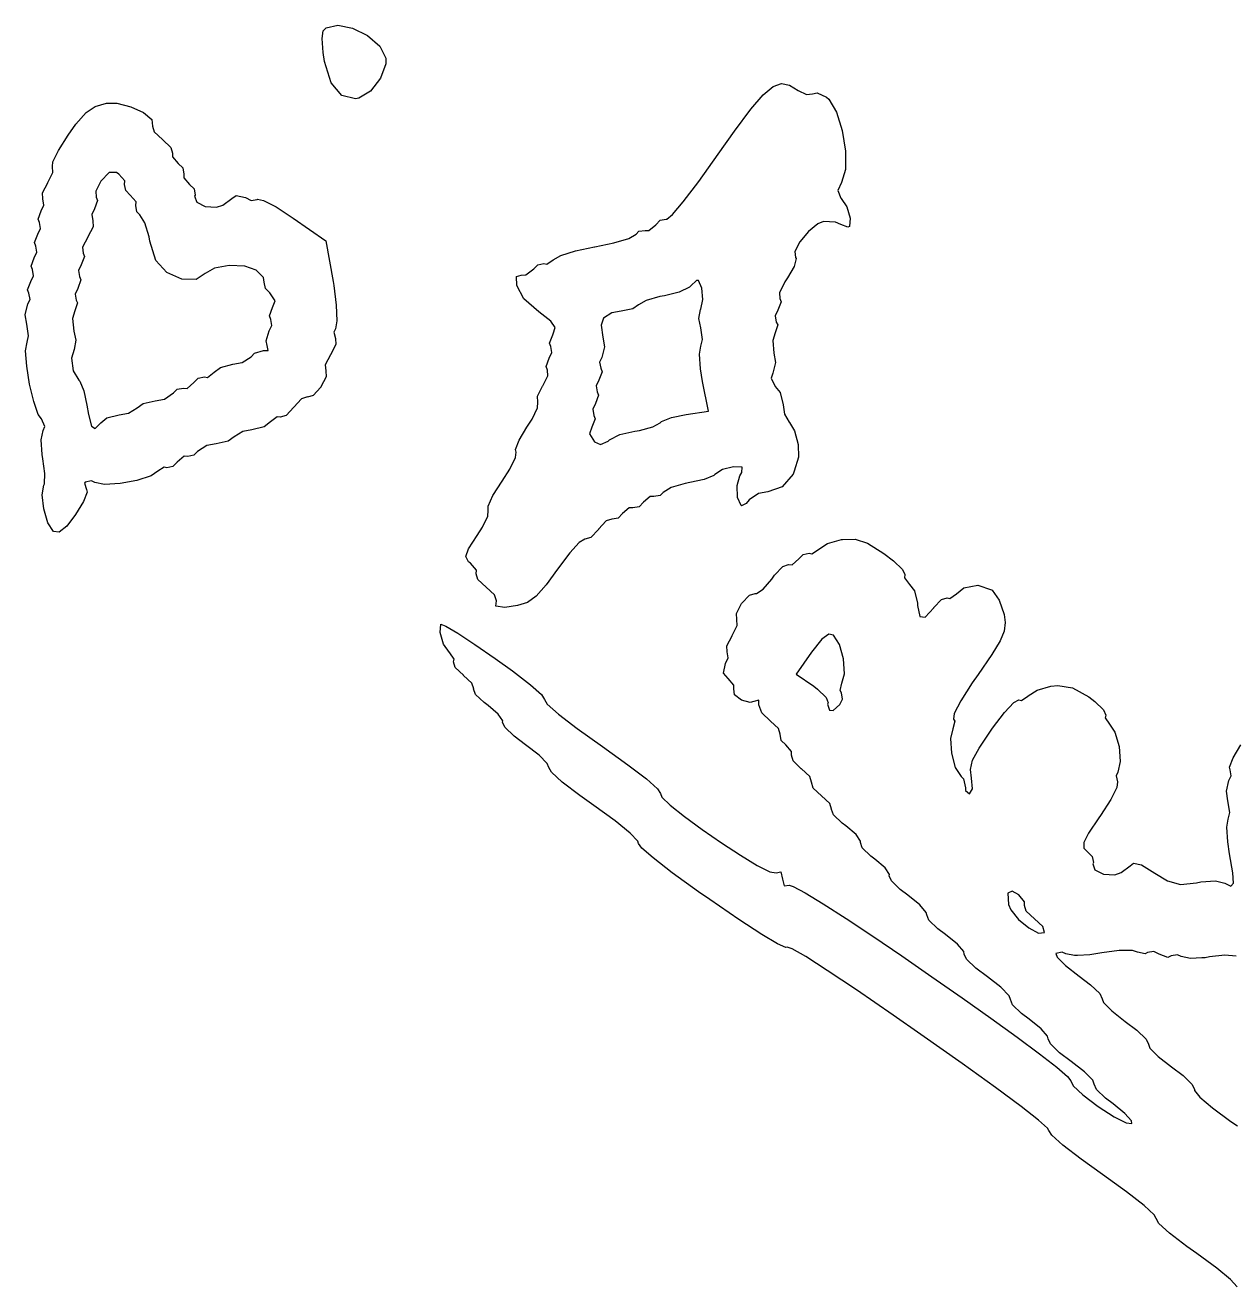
# Model space of a CAD drawing. Header units: millimetres. Extents: x 50.8 to 70.2, y -80.5 to -30.
# Drawn here: x 60.085 to 62.241, y -76.057 to -73.807 of the extents above; entities that cross this region are included whole.
import ezdxf

# ---------------------------------------------------------------- set-up
doc = ezdxf.new("R2010")
doc.units = ezdxf.units.MM
doc.layers.add('B.Mask', color=4, linetype='CONTINUOUS', true_color=0x02ffee)

msp = doc.modelspace()

# ---------------------------------------------------------------- linework, layer by layer
at = {"layer": 'B.Mask', "linetype": 'CONTINUOUS'}
for p, q in [((60.614182, -73.830783), (60.616163, -73.817068)), ((60.616163, -73.817068), (60.621457, -73.811895)), ((60.621457, -73.811895), (60.64204, -73.807063)), ((60.64204, -73.807063), (60.668407, -73.812419)), ((60.668407, -73.812419), (60.69511, -73.825587)), ((60.69511, -73.825587), (60.716703, -73.844184)), ((60.615912, -73.855983), (60.614182, -73.830783)), ((60.716703, -73.844184), (60.727743, -73.86583)), ((60.61823, -73.871505), (60.615912, -73.855983)), ((60.630182, -73.909496), (60.61823, -73.871505)), ((60.727743, -73.86583), (60.727734, -73.876034)), ((60.727734, -73.876034), (60.718313, -73.901407)), ((60.649185, -73.932316), (60.630182, -73.909496)), ((60.718313, -73.901407), (60.700486, -73.924565)), ((61.400156, -73.930916), (61.417682, -73.916136)), ((61.417682, -73.916136), (61.432548, -73.911027)), ((61.432548, -73.911027), (61.446806, -73.913952)), ((61.446806, -73.913952), (61.462505, -73.923275)), ((60.673796, -73.93842), (60.649185, -73.932316)), ((60.679704, -73.937396), (60.673796, -73.93842)), ((60.700486, -73.924565), (60.679704, -73.937396)), ((61.37792, -73.957003), (61.400156, -73.930916)), ((61.462505, -73.923275), (61.477227, -73.930617)), ((61.477227, -73.930617), (61.487952, -73.929501)), ((61.487952, -73.929501), (61.496487, -73.927817)), ((61.496487, -73.927817), (61.513046, -73.935483)), ((61.513046, -73.935483), (61.517049, -73.938979)), ((61.517049, -73.938979), (61.530569, -73.961862)), ((60.193444, -73.962771), (60.209836, -73.951714)), ((60.209836, -73.951714), (60.229611, -73.946227)), ((60.229611, -73.946227), (60.248326, -73.946121)), ((60.248326, -73.946121), (60.273433, -73.952298)), ((60.273433, -73.952298), (60.295947, -73.962922)), ((61.348922, -73.99603), (61.37792, -73.957003)), ((61.530569, -73.961862), (61.540813, -73.994979)), ((60.161502, -74.002863), (60.175463, -73.983537)), ((60.175463, -73.983537), (60.193444, -73.962771)), ((60.295947, -73.962922), (60.310516, -73.975339)), ((60.310516, -73.975339), (60.311779, -73.986901)), ((60.143998, -74.030186), (60.161502, -74.002863)), ((60.311779, -73.986901), (60.311712, -73.987)), ((60.311712, -73.987), (60.31486, -73.997294)), ((60.31486, -73.997294), (60.329666, -74.011019)), ((61.319913, -74.037048), (61.348922, -73.99603)), ((61.540813, -73.994979), (61.546572, -74.03148)), ((60.329666, -74.011019), (60.329955, -74.011222)), ((60.329955, -74.011222), (60.344619, -74.024942)), ((60.344619, -74.024942), (60.347554, -74.035135)), ((60.133632, -74.05922), (60.13415, -74.050414)), ((60.13415, -74.050414), (60.143998, -74.030186)), ((60.347554, -74.035135), (60.347306, -74.041698)), ((60.347306, -74.041698), (60.357663, -74.053806)), ((61.285312, -74.085431), (61.319913, -74.037048)), ((61.546572, -74.03148), (61.546637, -74.064507)), ((60.125274, -74.08771), (60.13436, -74.069803)), ((60.13436, -74.069803), (60.133632, -74.05922)), ((60.234378, -74.069534), (60.219974, -74.084902)), ((60.247685, -74.06989), (60.234378, -74.069534)), ((60.251869, -74.072461), (60.247685, -74.06989)), ((60.262228, -74.084569), (60.251869, -74.072461)), ((60.357663, -74.053806), (60.365684, -74.061595)), ((60.365684, -74.061595), (60.367773, -74.072476)), ((60.367773, -74.072476), (60.367525, -74.07904)), ((61.546637, -74.064507), (61.539803, -74.087216)), ((60.115852, -74.105963), (60.125072, -74.088001)), ((60.125072, -74.088001), (60.125274, -74.08771)), ((60.219771, -74.085194), (60.210685, -74.103101)), ((60.219974, -74.084902), (60.219771, -74.085194)), ((60.261979, -74.091132), (60.262228, -74.084569)), ((60.26407, -74.102012), (60.261979, -74.091132)), ((60.367525, -74.07904), (60.377885, -74.091148)), ((60.377885, -74.091148), (60.385904, -74.098937)), ((61.257846, -74.121675), (61.285312, -74.085431)), ((61.539803, -74.087216), (61.533011, -74.101773)), ((60.116415, -74.116712), (60.115852, -74.105963)), ((60.11651, -74.116781), (60.116415, -74.116712)), ((60.118268, -74.127721), (60.11651, -74.116781)), ((60.210685, -74.103101), (60.211413, -74.113684)), ((60.211413, -74.113684), (60.21389, -74.119766)), ((60.272088, -74.109802), (60.26407, -74.102012)), ((60.282447, -74.121909), (60.272088, -74.109802)), ((60.385904, -74.098937), (60.387994, -74.109819)), ((60.387994, -74.109819), (60.386838, -74.112039)), ((60.386838, -74.112039), (60.390736, -74.122747)), ((60.43732, -74.127695), (60.453336, -74.115828)), ((60.453336, -74.115828), (60.461009, -74.1106)), ((60.461009, -74.1106), (60.47745, -74.114498)), ((60.47745, -74.114498), (60.487513, -74.119371)), ((60.487513, -74.119371), (60.498453, -74.117613)), ((60.498453, -74.117613), (60.498778, -74.117274)), ((60.498778, -74.117274), (60.509909, -74.119363)), ((60.509909, -74.119363), (60.532274, -74.131137)), ((61.533011, -74.101773), (61.538266, -74.115425)), ((61.538266, -74.115425), (61.538882, -74.115878)), ((61.538882, -74.115878), (61.549331, -74.130916)), ((60.107804, -74.152704), (60.113395, -74.137784)), ((60.113395, -74.137784), (60.118268, -74.127721)), ((60.208299, -74.134686), (60.203425, -74.144749)), ((60.21389, -74.119766), (60.208299, -74.134686)), ((60.282197, -74.128473), (60.282447, -74.121909)), ((60.283804, -74.139697), (60.282197, -74.128473)), ((60.289188, -74.144959), (60.283804, -74.139697)), ((60.390736, -74.122747), (60.405883, -74.130406)), ((60.405883, -74.130406), (60.425886, -74.131382)), ((60.425886, -74.131382), (60.43732, -74.127695)), ((60.532274, -74.131137), (60.562404, -74.1508)), ((61.238484, -74.144562), (61.257846, -74.121675)), ((61.549331, -74.130916), (61.555463, -74.151167)), ((60.110281, -74.158787), (60.107804, -74.152704)), ((60.112039, -74.169726), (60.110281, -74.158787)), ((60.203425, -74.144749), (60.205183, -74.155688)), ((60.205183, -74.155688), (60.205279, -74.155758)), ((60.205279, -74.155758), (60.205842, -74.166508)), ((60.298335, -74.159327), (60.289188, -74.144959)), ((60.305729, -74.184323), (60.298335, -74.159327)), ((60.562404, -74.1508), (60.62091, -74.191766)), ((61.196551, -74.173187), (61.208658, -74.162829)), ((61.208658, -74.162829), (61.216447, -74.154809)), ((61.216447, -74.154809), (61.227329, -74.152719)), ((61.227329, -74.152719), (61.228192, -74.152891)), ((61.228192, -74.152891), (61.238484, -74.144562)), ((61.497707, -74.161034), (61.480797, -74.175051)), ((61.507589, -74.156869), (61.497707, -74.161034)), ((61.529223, -74.158041), (61.507589, -74.156869)), ((61.538704, -74.162097), (61.529223, -74.158041)), ((61.551051, -74.167287), (61.538704, -74.162097)), ((61.555463, -74.151167), (61.55404, -74.166212)), ((60.101574, -74.194709), (60.107167, -74.179789)), ((60.107167, -74.179789), (60.112039, -74.169726)), ((60.19642, -74.184759), (60.187334, -74.202667)), ((60.196623, -74.18447), (60.19642, -74.184759)), ((60.205842, -74.166508), (60.196623, -74.18447)), ((60.307082, -74.192264), (60.305729, -74.184323)), ((61.160545, -74.18721), (61.173687, -74.179664)), ((61.173687, -74.179664), (61.178733, -74.174499)), ((61.178733, -74.174499), (61.189986, -74.172938)), ((61.189986, -74.172938), (61.196551, -74.173187)), ((61.480797, -74.175051), (61.465617, -74.193425)), ((61.55404, -74.166212), (61.551051, -74.167287)), ((60.104051, -74.200792), (60.101574, -74.194709)), ((60.10581, -74.211731), (60.104051, -74.200792)), ((60.187334, -74.202667), (60.188062, -74.21325)), ((60.317593, -74.226782), (60.307082, -74.192264)), ((60.62091, -74.191766), (60.633683, -74.264212)), ((61.065805, -74.209474), (61.099748, -74.202486)), ((61.099748, -74.202486), (61.100351, -74.202388)), ((61.100351, -74.202388), (61.134215, -74.195366)), ((61.134215, -74.195366), (61.160545, -74.18721)), ((61.465617, -74.193425), (61.456448, -74.210646)), ((60.095346, -74.236714), (60.100938, -74.221794)), ((60.100938, -74.221794), (60.10581, -74.211731)), ((60.190541, -74.219332), (60.184948, -74.234252)), ((60.188062, -74.21325), (60.190541, -74.219332)), ((60.337199, -74.248127), (60.317593, -74.226782)), ((61.014291, -74.233145), (61.02581, -74.225307)), ((61.02581, -74.225307), (61.025891, -74.225195)), ((61.025891, -74.225195), (61.039301, -74.217625)), ((61.039301, -74.217625), (61.065805, -74.209474)), ((61.458762, -74.223219), (61.455483, -74.237073)), ((61.456448, -74.210646), (61.457574, -74.221206)), ((61.457574, -74.221206), (61.458762, -74.223219)), ((60.094708, -74.263799), (60.099582, -74.253737)), ((60.097824, -74.242797), (60.095346, -74.236714)), ((60.099582, -74.253737), (60.097824, -74.242797)), ((60.184948, -74.234252), (60.180075, -74.244315)), ((60.180075, -74.244315), (60.181834, -74.255255)), ((60.364059, -74.260081), (60.337199, -74.248127)), ((60.405725, -74.250043), (60.389452, -74.260377)), ((60.422072, -74.240231), (60.405725, -74.250043)), ((60.448385, -74.235589), (60.422072, -74.240231)), ((60.4762, -74.2367), (60.448385, -74.235589)), ((60.496526, -74.243771), (60.4762, -74.2367)), ((60.509478, -74.256745), (60.496526, -74.243771)), ((60.960545, -74.255353), (60.968947, -74.252862)), ((60.968947, -74.252862), (60.977174, -74.252354)), ((60.977174, -74.252354), (60.991292, -74.241495)), ((60.991292, -74.241495), (60.998559, -74.234031)), ((60.998559, -74.234031), (61.009508, -74.232033)), ((61.009508, -74.232033), (61.014291, -74.233145)), ((61.455483, -74.237073), (61.443566, -74.257764)), ((60.089117, -74.278719), (60.094708, -74.263799)), ((60.178718, -74.276258), (60.173845, -74.286319)), ((60.184312, -74.261338), (60.178718, -74.276258)), ((60.181834, -74.255255), (60.184312, -74.261338)), ((60.389452, -74.260377), (60.364059, -74.260081)), ((60.510878, -74.265413), (60.509478, -74.256745)), ((60.512968, -74.276294), (60.510878, -74.265413)), ((60.520989, -74.284084), (60.512968, -74.276294)), ((60.633683, -74.264212), (60.634853, -74.271116)), ((60.634853, -74.271116), (60.639364, -74.306362)), ((60.960935, -74.271401), (60.960545, -74.255353)), ((60.973673, -74.294965), (60.960935, -74.271401)), ((61.268962, -74.274345), (61.250704, -74.283312)), ((61.271503, -74.271733), (61.268962, -74.274345)), ((61.281387, -74.262476), (61.271503, -74.271733)), ((61.284656, -74.26241), (61.281387, -74.262476)), ((61.290948, -74.275678), (61.284656, -74.26241)), ((61.292613, -74.296332), (61.290948, -74.275678)), ((61.438882, -74.264878), (61.429521, -74.284013)), ((61.443566, -74.257764), (61.438882, -74.264878)), ((60.091595, -74.284802), (60.089117, -74.278719)), ((60.089682, -74.304088), (60.093652, -74.295829)), ((60.093652, -74.295829), (60.091595, -74.284802)), ((60.173845, -74.286319), (60.175604, -74.297259)), ((60.175604, -74.297259), (60.178252, -74.302339)), ((60.530137, -74.298686), (60.520989, -74.284084)), ((60.525651, -74.310532), (60.530137, -74.298686)), ((61.000385, -74.318377), (60.973673, -74.294965)), ((61.191618, -74.297779), (61.178096, -74.305806)), ((61.216062, -74.290986), (61.191618, -74.297779)), ((61.224198, -74.289627), (61.216062, -74.290986)), ((61.250704, -74.283312), (61.224198, -74.289627)), ((61.288833, -74.313159), (61.292613, -74.296332)), ((61.429521, -74.284013), (61.42956, -74.294321)), ((61.42956, -74.294321), (61.432038, -74.300405)), ((60.08502, -74.323234), (60.089682, -74.304088)), ((60.173693, -74.316546), (60.169345, -74.330005)), ((60.178252, -74.302339), (60.173693, -74.316546)), ((60.52006, -74.325453), (60.525651, -74.310532)), ((60.639364, -74.306362), (60.640568, -74.333982)), ((61.02178, -74.334826), (61.000385, -74.318377)), ((61.130642, -74.319732), (61.115288, -74.329283)), ((61.147183, -74.316843), (61.130642, -74.319732)), ((61.168126, -74.312621), (61.147183, -74.316843)), ((61.178096, -74.305806), (61.168126, -74.312621)), ((61.285555, -74.330145), (61.288405, -74.313811)), ((61.288405, -74.313811), (61.288833, -74.313159)), ((61.426445, -74.315326), (61.421572, -74.325388)), ((61.432038, -74.300405), (61.426445, -74.315326)), ((60.087698, -74.340031), (60.08502, -74.323234)), ((60.091039, -74.360915), (60.087698, -74.340031)), ((60.169345, -74.330005), (60.171707, -74.35249)), ((60.519877, -74.351889), (60.524405, -74.342507)), ((60.522538, -74.331535), (60.52006, -74.325453)), ((60.524405, -74.342507), (60.522538, -74.331535)), ((60.640568, -74.333982), (60.63817, -74.348495)), ((61.029437, -74.346305), (61.02178, -74.334826)), ((61.115288, -74.329283), (61.111682, -74.341779)), ((61.111682, -74.341779), (61.114506, -74.363512)), ((61.288756, -74.346423), (61.285555, -74.330145)), ((61.425978, -74.341406), (61.421419, -74.355613)), ((61.421572, -74.325388), (61.42333, -74.336328)), ((61.42333, -74.336328), (61.425978, -74.341406)), ((60.088292, -74.37229), (60.091039, -74.360915)), ((60.171707, -74.35249), (60.174907, -74.368766)), ((60.514114, -74.369664), (60.519877, -74.351889)), ((60.63817, -74.348495), (60.635207, -74.354655)), ((60.635207, -74.354655), (60.63766, -74.365779)), ((60.63766, -74.365779), (60.637757, -74.365847)), ((60.637757, -74.365847), (60.638319, -74.376597)), ((61.019456, -74.373752), (61.025049, -74.35883)), ((61.025049, -74.35883), (61.026089, -74.357292)), ((61.026089, -74.357292), (61.029437, -74.346305)), ((61.114506, -74.363512), (61.117182, -74.380308)), ((61.29199, -74.367478), (61.288756, -74.346423)), ((61.421419, -74.355613), (61.417071, -74.369073)), ((60.08573, -74.387713), (60.088292, -74.37229)), ((60.087665, -74.414771), (60.08573, -74.387713)), ((60.172057, -74.385099), (60.167566, -74.400677)), ((60.174907, -74.368766), (60.172057, -74.385099)), ((60.493564, -74.392056), (60.50963, -74.387217)), ((60.50963, -74.387217), (60.518127, -74.387256)), ((60.515985, -74.378143), (60.514114, -74.369664)), ((60.518127, -74.387256), (60.515985, -74.378143)), ((60.638319, -74.376597), (60.629099, -74.394559)), ((61.021935, -74.379834), (61.019456, -74.373752)), ((61.023693, -74.390774), (61.021935, -74.379834)), ((61.117182, -74.380308), (61.11252, -74.399456)), ((61.286729, -74.393627), (61.289065, -74.379086)), ((61.289065, -74.379086), (61.29199, -74.367478)), ((61.417071, -74.369073), (61.419433, -74.391557)), ((60.167566, -74.400677), (60.170409, -74.423467)), ((60.432914, -74.417118), (60.45485, -74.411648)), ((60.45485, -74.411648), (60.471491, -74.408546)), ((60.471491, -74.408546), (60.487494, -74.398137)), ((60.487494, -74.398137), (60.493564, -74.392056)), ((60.628897, -74.39485), (60.619809, -74.412757)), ((60.629099, -74.394559), (60.628897, -74.39485)), ((61.013227, -74.415756), (61.01882, -74.400835)), ((61.01882, -74.400835), (61.023693, -74.390774)), ((61.11252, -74.399456), (61.10855, -74.407713)), ((61.10855, -74.407713), (61.110608, -74.41874)), ((61.288484, -74.420004), (61.286729, -74.393627)), ((61.42211, -74.408354), (61.417449, -74.427501)), ((61.419433, -74.391557), (61.42211, -74.408354)), ((60.09288, -74.446986), (60.087665, -74.414771)), ((60.170409, -74.423467), (60.180465, -74.439763)), ((60.393405, -74.43629), (60.404284, -74.4342)), ((60.404284, -74.4342), (60.409963, -74.434951)), ((60.409963, -74.434951), (60.421753, -74.425807)), ((60.421753, -74.425807), (60.432914, -74.417118)), ((60.621197, -74.434159), (60.61198, -74.45212)), ((60.619809, -74.412757), (60.620539, -74.42334)), ((60.620539, -74.42334), (60.620634, -74.423409)), ((60.620634, -74.423409), (60.621197, -74.434159)), ((61.007347, -74.450329), (61.016434, -74.432422)), ((61.015705, -74.421838), (61.013227, -74.415756)), ((61.016434, -74.432422), (61.015705, -74.421838)), ((61.113087, -74.424823), (61.107493, -74.439743)), ((61.110608, -74.41874), (61.113087, -74.424823)), ((61.292091, -74.442532), (61.288484, -74.420004)), ((61.417449, -74.427501), (61.41417, -74.436462)), ((60.100166, -74.477883), (60.09288, -74.446986)), ((60.180465, -74.439763), (60.182517, -74.441988)), ((60.182517, -74.441988), (60.189528, -74.45894)), ((60.349475, -74.462813), (60.355877, -74.456257)), ((60.355877, -74.456257), (60.366943, -74.454419)), ((60.366943, -74.454419), (60.373506, -74.454668)), ((60.373506, -74.454668), (60.385614, -74.444309)), ((60.385614, -74.444309), (60.393405, -74.43629)), ((60.611538, -74.452663), (60.598054, -74.467073)), ((60.611775, -74.45241), (60.611538, -74.452663)), ((60.61198, -74.45212), (60.611775, -74.45241)), ((60.997926, -74.468581), (61.007145, -74.450619)), ((61.007145, -74.450619), (61.007347, -74.450329)), ((61.107493, -74.439743), (61.102621, -74.449807)), ((61.102621, -74.449807), (61.10438, -74.460745)), ((61.30251, -74.495419), (61.292091, -74.442532)), ((61.41417, -74.436462), (61.421597, -74.451031)), ((61.421597, -74.451031), (61.430286, -74.462191)), ((60.108305, -74.500982), (60.100166, -74.477883)), ((60.189528, -74.45894), (60.195026, -74.484734)), ((60.29499, -74.481751), (60.316378, -74.476971)), ((60.316378, -74.476971), (60.333076, -74.473741)), ((60.333076, -74.473741), (60.349475, -74.462813)), ((60.577469, -74.47309), (60.563744, -74.487896)), ((60.587763, -74.469942), (60.577469, -74.47309)), ((60.587861, -74.470008), (60.587763, -74.469942)), ((60.598054, -74.467073), (60.587861, -74.470008)), ((60.998489, -74.47933), (60.997926, -74.468581)), ((61.106858, -74.466828), (61.101265, -74.481748)), ((61.10438, -74.460745), (61.106858, -74.466828)), ((61.430286, -74.462191), (61.435756, -74.484129)), ((60.113916, -74.509081), (60.108305, -74.500982)), ((60.195026, -74.484734), (60.197615, -74.501264)), ((60.197615, -74.501264), (60.203024, -74.521736)), ((60.252586, -74.501854), (60.269128, -74.498966)), ((60.269128, -74.498966), (60.284482, -74.489413)), ((60.284482, -74.489413), (60.29499, -74.481751)), ((60.56354, -74.488186), (60.549821, -74.50285)), ((60.563744, -74.487896), (60.56354, -74.488186)), ((60.988414, -74.50936), (60.998123, -74.489503)), ((60.998123, -74.489503), (60.998584, -74.4794)), ((60.998584, -74.4794), (60.998489, -74.47933)), ((61.101265, -74.481748), (61.096393, -74.491811)), ((61.096393, -74.491811), (61.09815, -74.502751)), ((61.236485, -74.506597), (61.262711, -74.501047)), ((61.262711, -74.501047), (61.30251, -74.495419)), ((61.435756, -74.484129), (61.438276, -74.500498)), ((61.438276, -74.500498), (61.44638, -74.51475)), ((60.119825, -74.522579), (60.113916, -74.509081)), ((60.117082, -74.52983), (60.119825, -74.522579)), ((60.203024, -74.521736), (60.209828, -74.526026)), ((60.209828, -74.526026), (60.219489, -74.516014)), ((60.219489, -74.516014), (60.23065, -74.507325)), ((60.23065, -74.507325), (60.252586, -74.501854)), ((60.510997, -74.522865), (60.489061, -74.528337)), ((60.522158, -74.514177), (60.510997, -74.522865)), ((60.533948, -74.505033), (60.522158, -74.514177)), ((60.539627, -74.505785), (60.533948, -74.505033)), ((60.549821, -74.50285), (60.539627, -74.505785)), ((60.964996, -74.546901), (60.97913, -74.523737)), ((60.97913, -74.523737), (60.988414, -74.50936)), ((61.095037, -74.523753), (61.090551, -74.5356)), ((61.100628, -74.508833), (61.095037, -74.523753)), ((61.09815, -74.502751), (61.100628, -74.508833)), ((61.179561, -74.529403), (61.203551, -74.523104)), ((61.203551, -74.523104), (61.216388, -74.515992)), ((61.216388, -74.515992), (61.218996, -74.513671)), ((61.218996, -74.513671), (61.236485, -74.506597)), ((61.44638, -74.51475), (61.447207, -74.515417)), ((61.447207, -74.515417), (61.455753, -74.53043)), ((60.113401, -74.546461), (60.117082, -74.52983)), ((60.115001, -74.572476), (60.113401, -74.546461)), ((60.457166, -74.540778), (60.446658, -74.54844)), ((60.472519, -74.531225), (60.457166, -74.540778)), ((60.489061, -74.528337), (60.472519, -74.531225)), ((61.090551, -74.5356), (61.099699, -74.550202)), ((61.123963, -74.548659), (61.126504, -74.546045)), ((61.126504, -74.546045), (61.144763, -74.537079)), ((61.144763, -74.537079), (61.171269, -74.530765)), ((61.171269, -74.530765), (61.179561, -74.529403)), ((61.455753, -74.53043), (61.462407, -74.554425)), ((60.392174, -74.567379), (60.385771, -74.573934)), ((60.408571, -74.55645), (60.392174, -74.567379)), ((60.425271, -74.553219), (60.408571, -74.55645)), ((60.446658, -74.54844), (60.425271, -74.553219)), ((60.958713, -74.563487), (60.964996, -74.546901)), ((60.959678, -74.568073), (60.958713, -74.563487)), ((60.958859, -74.578059), (60.959678, -74.568073)), ((61.099699, -74.550202), (61.110236, -74.554442)), ((61.110236, -74.554442), (61.123963, -74.548659)), ((61.462407, -74.554425), (61.46305, -74.577201)), ((60.116445, -74.580403), (60.115001, -74.572476)), ((60.120132, -74.606465), (60.116445, -74.580403)), ((60.356034, -74.585881), (60.348244, -74.593902)), ((60.368141, -74.575523), (60.356034, -74.585881)), ((60.374705, -74.575771), (60.368141, -74.575523)), ((60.385771, -74.573934), (60.374705, -74.575771)), ((60.948709, -74.598534), (60.958859, -74.578059)), ((61.46305, -74.577201), (61.455087, -74.602254)), ((60.119424, -74.624678), (60.120132, -74.606465)), ((60.309231, -74.610524), (60.284017, -74.618653)), ((60.321234, -74.602471), (60.309231, -74.610524)), ((60.332718, -74.59484), (60.321234, -74.602471)), ((60.337364, -74.595991), (60.332718, -74.59484)), ((60.348244, -74.593902), (60.337364, -74.595991)), ((60.934778, -74.620188), (60.948709, -74.598534)), ((61.312014, -74.610059), (61.295064, -74.61707)), ((61.314239, -74.608008), (61.312014, -74.610059)), ((61.327534, -74.599516), (61.314239, -74.608008)), ((61.347237, -74.594211), (61.327534, -74.599516)), ((61.362236, -74.594985), (61.347237, -74.594211)), ((61.353726, -74.627907), (61.358728, -74.610691)), ((61.358728, -74.610691), (61.362277, -74.604462)), ((61.362842, -74.595356), (61.362236, -74.594985)), ((61.362277, -74.604462), (61.362842, -74.595356)), ((61.453356, -74.6077), (61.434047, -74.630045)), ((61.455087, -74.602254), (61.453356, -74.6077)), ((60.115148, -74.644339), (60.118285, -74.627439)), ((60.118285, -74.627439), (60.119424, -74.624678)), ((60.191895, -74.621641), (60.190819, -74.623659)), ((60.190819, -74.623659), (60.194227, -74.634865)), ((60.203016, -74.619206), (60.191895, -74.621641)), ((60.194227, -74.634865), (60.195192, -74.639451)), ((60.209266, -74.622215), (60.203016, -74.619206)), ((60.226465, -74.625833), (60.209266, -74.622215)), ((60.253906, -74.624201), (60.226465, -74.625833)), ((60.284017, -74.618653), (60.253906, -74.624201)), ((60.918552, -74.645875), (60.934778, -74.620188)), ((61.236333, -74.631316), (61.221965, -74.640463)), ((61.261327, -74.623922), (61.236333, -74.631316)), ((61.269268, -74.622569), (61.261327, -74.623922)), ((61.295064, -74.61707), (61.269268, -74.622569)), ((61.354593, -74.649126), (61.353726, -74.627907)), ((61.434047, -74.630045), (61.408509, -74.638924)), ((60.118184, -74.669571), (60.115148, -74.644339)), ((60.188909, -74.656038), (60.174773, -74.679202)), ((60.195192, -74.639451), (60.188909, -74.656038)), ((60.909836, -74.664889), (60.918552, -74.645875)), ((61.186808, -74.657562), (61.179018, -74.665582)), ((61.198915, -74.647204), (61.186808, -74.657562)), ((61.205479, -74.647452), (61.198915, -74.647204)), ((61.216702, -74.645847), (61.205479, -74.647452)), ((61.221965, -74.640463), (61.216702, -74.645847)), ((61.360805, -74.66345), (61.354593, -74.649126)), ((61.375411, -74.653083), (61.369556, -74.659977)), ((61.391809, -74.642154), (61.375411, -74.653083)), ((61.408509, -74.638924), (61.391809, -74.642154)), ((60.125536, -74.694266), (60.118184, -74.669571)), ((60.174773, -74.679202), (60.158874, -74.700116)), ((60.909417, -74.682406), (60.909878, -74.672303)), ((60.909878, -74.672303), (60.909836, -74.664889)), ((61.149466, -74.677783), (61.141676, -74.685804)), ((61.161574, -74.667424), (61.149466, -74.677783)), ((61.168137, -74.667673), (61.161574, -74.667424)), ((61.179018, -74.665582), (61.168137, -74.667673)), ((61.361276, -74.66381), (61.360805, -74.66345)), ((61.369556, -74.659977), (61.361276, -74.66381)), ((60.135342, -74.709547), (60.125536, -74.694266)), ((60.158874, -74.700116), (60.145702, -74.711092)), ((60.890425, -74.716641), (60.899709, -74.702264)), ((60.899709, -74.702264), (60.909417, -74.682406)), ((61.120404, -74.690974), (61.106679, -74.70578)), ((61.130698, -74.687826), (61.120404, -74.690974)), ((61.130796, -74.687892), (61.130698, -74.687826)), ((61.141676, -74.685804), (61.130796, -74.687892)), ((60.135521, -74.709676), (60.135342, -74.709547)), ((60.145702, -74.711092), (60.135521, -74.709676)), ((60.874911, -74.740542), (60.890425, -74.716641)), ((61.082129, -74.723458), (61.072365, -74.729263)), ((61.082562, -74.723668), (61.082129, -74.723458)), ((61.092756, -74.720735), (61.082562, -74.723668)), ((61.106475, -74.706071), (61.092756, -74.720735)), ((61.106679, -74.70578), (61.106475, -74.706071)), ((61.51504, -74.731456), (61.539465, -74.724297)), ((61.539465, -74.724297), (61.541435, -74.723963)), ((61.541435, -74.723963), (61.564124, -74.723183)), ((61.564124, -74.723183), (61.586257, -74.730675)), ((60.87024, -74.754609), (60.874911, -74.740542)), ((61.055357, -74.748012), (61.033743, -74.776837)), ((61.072365, -74.729263), (61.055357, -74.748012)), ((61.471511, -74.750706), (61.482392, -74.748617)), ((61.482392, -74.748617), (61.48709, -74.749753)), ((61.48709, -74.749753), (61.498588, -74.742041)), ((61.498588, -74.742041), (61.499266, -74.741175)), ((61.499266, -74.741175), (61.51504, -74.731456)), ((61.586257, -74.730675), (61.615058, -74.748776)), ((61.615058, -74.748776), (61.632496, -74.762042)), ((60.875268, -74.763738), (60.87024, -74.754609)), ((60.878749, -74.766424), (60.875268, -74.763738)), ((60.889108, -74.778531), (60.878749, -74.766424)), ((61.435349, -74.772326), (61.445051, -74.768836)), ((61.445051, -74.768836), (61.451614, -74.769084)), ((61.451614, -74.769084), (61.463722, -74.758727)), ((61.463722, -74.758727), (61.471511, -74.750706)), ((61.632496, -74.762042), (61.648682, -74.777586)), ((60.888862, -74.785095), (60.889108, -74.778531)), ((60.891794, -74.795289), (60.888862, -74.785095)), ((61.033743, -74.776837), (61.013347, -74.804897)), ((61.415488, -74.794502), (61.42057, -74.787666)), ((61.42057, -74.787666), (61.435349, -74.772326)), ((61.648682, -74.777586), (61.652744, -74.786757)), ((61.652744, -74.786757), (61.651994, -74.792434)), ((61.651994, -74.792434), (61.661138, -74.804225)), ((60.906458, -74.809008), (60.891794, -74.795289)), ((60.906748, -74.809212), (60.906458, -74.809008)), ((60.921554, -74.822937), (60.906748, -74.809212)), ((61.013347, -74.804897), (60.995603, -74.825127)), ((61.388224, -74.820595), (61.40012, -74.812777)), ((61.40012, -74.812777), (61.415488, -74.794502)), ((61.661138, -74.804225), (61.669826, -74.815386)), ((61.669826, -74.815386), (61.675296, -74.837323)), ((61.744531, -74.821219), (61.757717, -74.81037)), ((61.757717, -74.81037), (61.782727, -74.805697)), ((61.782727, -74.805697), (61.807339, -74.813862)), ((61.807339, -74.813862), (61.808186, -74.814494)), ((61.808186, -74.814494), (61.821021, -74.83229)), ((60.924702, -74.83323), (60.921554, -74.822937)), ((60.923744, -74.843147), (60.924636, -74.833328)), ((60.924636, -74.833328), (60.924702, -74.83323)), ((60.979912, -74.836197), (60.962111, -74.841887)), ((60.995603, -74.825127), (60.979912, -74.836197)), ((61.352589, -74.856018), (61.361807, -74.838056)), ((61.361807, -74.838056), (61.362011, -74.837767)), ((61.362011, -74.837767), (61.37573, -74.823104)), ((61.37573, -74.823104), (61.385925, -74.820169)), ((61.385925, -74.820169), (61.388224, -74.820595)), ((61.675296, -74.837323), (61.675424, -74.841867)), ((61.70428, -74.845594), (61.718001, -74.830931)), ((61.718001, -74.830931), (61.728194, -74.827995)), ((61.728194, -74.827995), (61.733004, -74.829098)), ((61.733004, -74.829098), (61.744531, -74.821219)), ((61.821021, -74.83229), (61.829528, -74.857851)), ((60.939619, -74.84534), (60.923744, -74.843147)), ((60.962111, -74.841887), (60.939619, -74.84534)), ((61.353152, -74.866768), (61.352589, -74.856018)), ((61.675424, -74.841867), (61.679385, -74.861352)), ((61.679385, -74.861352), (61.688885, -74.862675)), ((61.688885, -74.862675), (61.704077, -74.845883)), ((61.704077, -74.845883), (61.70428, -74.845594)), ((61.829528, -74.857851), (61.831297, -74.872142)), ((60.824416, -74.890143), (60.825838, -74.875099)), ((60.825838, -74.875099), (60.825874, -74.875057)), ((60.825874, -74.875057), (60.834699, -74.878687)), ((60.834699, -74.878687), (60.85578, -74.891364)), ((61.344888, -74.895328), (61.353977, -74.877421)), ((61.353247, -74.866838), (61.353152, -74.866768)), ((61.353977, -74.877421), (61.353247, -74.866838)), ((61.831297, -74.872142), (61.8297, -74.887287)), ((60.830546, -74.910392), (60.824416, -74.890143)), ((60.85578, -74.891364), (60.886012, -74.911125)), ((61.335467, -74.913579), (61.344686, -74.895618)), ((61.344686, -74.895618), (61.344888, -74.895328)), ((61.504426, -74.901773), (61.486258, -74.925198)), ((61.516956, -74.892792), (61.504426, -74.901773)), ((61.525509, -74.894724), (61.516956, -74.892792)), ((61.536173, -74.910999), (61.525509, -74.894724)), ((61.822398, -74.904887), (61.807537, -74.929217)), ((61.8297, -74.887287), (61.822398, -74.904887)), ((60.840995, -74.92543), (60.830546, -74.910392)), ((60.841611, -74.925886), (60.840995, -74.92543)), ((60.849489, -74.937412), (60.841611, -74.925886)), ((60.886012, -74.911125), (60.922288, -74.936009)), ((61.336029, -74.924329), (61.335467, -74.913579)), ((61.336125, -74.9244), (61.336029, -74.924329)), ((61.337883, -74.935338), (61.336125, -74.9244)), ((61.486258, -74.925198), (61.459026, -74.964089)), ((61.543181, -74.93696), (61.536173, -74.910999)), ((60.848387, -74.942222), (60.849489, -74.937412)), ((60.851323, -74.952417), (60.848387, -74.942222)), ((60.922288, -74.936009), (60.953462, -74.958358)), ((61.329409, -74.962251), (61.333011, -74.945402)), ((61.333011, -74.945402), (61.337883, -74.935338)), ((61.544908, -74.963401), (61.543181, -74.93696)), ((61.807537, -74.929217), (61.783264, -74.964558)), ((60.865986, -74.966136), (60.851323, -74.952417)), ((60.866276, -74.966339), (60.865986, -74.966136)), ((60.881081, -74.980065), (60.866276, -74.966339)), ((60.953462, -74.958358), (60.985632, -74.983102)), ((61.337675, -74.971849), (61.329409, -74.962251)), ((61.348033, -74.983958), (61.337675, -74.971849)), ((61.459026, -74.964089), (61.490139, -74.985874)), ((61.540561, -74.980081), (61.544908, -74.963401)), ((61.783264, -74.964558), (61.772877, -74.979664)), ((60.884229, -74.990358), (60.881081, -74.980065)), ((60.884163, -74.990456), (60.884229, -74.990358)), ((60.887654, -75.000159), (60.884163, -74.990456)), ((60.985632, -74.983102), (61.005096, -75.000496)), ((61.347784, -74.990521), (61.348033, -74.983958)), ((61.34908, -75.001183), (61.347784, -74.990521)), ((61.490139, -74.985874), (61.496974, -74.990955)), ((61.496974, -74.990955), (61.512314, -75.005734)), ((61.537246, -74.993523), (61.540561, -74.980081)), ((61.539922, -74.997549), (61.537246, -74.993523)), ((61.772877, -74.979664), (61.752298, -75.011933)), ((61.872615, -75.002596), (61.88839, -74.992878)), ((61.88839, -74.992878), (61.912815, -74.98572)), ((61.912815, -74.98572), (61.925128, -74.984253)), ((61.925128, -74.984253), (61.951387, -74.988257)), ((61.951387, -74.988257), (61.98063, -75.004752)), ((60.902994, -75.014938), (60.887654, -75.000159)), ((60.909829, -75.020019), (60.902994, -75.014938)), ((61.005096, -75.000496), (61.010179, -75.009143)), ((61.010179, -75.009143), (61.010173, -75.009151)), ((61.010173, -75.009151), (61.01546, -75.017685)), ((61.01546, -75.017685), (61.035386, -75.035283)), ((61.361346, -75.010737), (61.34908, -75.001183)), ((61.376913, -75.014438), (61.361346, -75.010737)), ((61.383499, -75.012631), (61.376913, -75.014438)), ((61.392613, -75.010488), (61.383499, -75.012631)), ((61.392574, -75.018985), (61.392613, -75.010488)), ((61.397955, -75.033208), (61.392574, -75.018985)), ((61.512314, -75.005734), (61.515805, -75.015436)), ((61.515805, -75.015436), (61.514729, -75.017454)), ((61.514729, -75.017454), (61.518137, -75.028661)), ((61.5247, -75.028909), (61.536806, -75.018552)), ((61.536806, -75.018552), (61.54168, -75.008489)), ((61.54168, -75.008489), (61.539922, -74.997549)), ((61.752298, -75.011933), (61.740554, -75.034312)), ((61.830267, -75.032319), (61.846765, -75.014556)), ((61.846765, -75.014556), (61.855743, -75.010039)), ((61.855743, -75.010039), (61.860441, -75.011175)), ((61.860441, -75.011175), (61.871937, -75.003465)), ((61.871937, -75.003465), (61.872615, -75.002596)), ((61.98063, -75.004752), (61.991149, -75.012674)), ((61.991149, -75.012674), (62.006817, -75.027797)), ((60.928104, -75.035387), (60.909829, -75.020019)), ((60.935922, -75.047283), (60.928104, -75.035387)), ((61.035386, -75.035283), (61.068568, -75.06082)), ((61.412988, -75.047769), (61.397955, -75.033208)), ((61.518137, -75.028661), (61.5247, -75.028909)), ((61.740554, -75.034312), (61.739054, -75.044249)), ((61.808838, -75.060496), (61.830267, -75.032319)), ((62.006817, -75.027797), (62.010537, -75.037286)), ((62.010537, -75.037286), (62.009402, -75.041985)), ((60.935496, -75.049583), (60.935922, -75.047283)), ((60.939679, -75.058686), (60.935496, -75.049583)), ((60.95622, -75.074455), (60.939679, -75.058686)), ((61.068568, -75.06082), (61.113625, -75.093168)), ((61.427471, -75.061356), (61.412988, -75.047769)), ((61.43023, -75.071432), (61.427471, -75.061356)), ((61.738415, -75.061716), (61.734111, -75.07866)), ((61.741729, -75.048275), (61.738415, -75.061716)), ((61.739054, -75.044249), (61.741729, -75.048275)), ((61.784922, -75.095898), (61.806394, -75.06396)), ((61.806394, -75.06396), (61.808838, -75.060496)), ((62.009402, -75.041985), (62.017112, -75.053481)), ((62.017112, -75.053481), (62.026902, -75.067668)), ((60.976717, -75.090039), (60.95622, -75.074455)), ((61.43232, -75.082313), (61.43023, -75.071432)), ((61.440339, -75.090104), (61.43232, -75.082313)), ((61.734111, -75.07866), (61.73581, -75.104953)), ((62.026902, -75.067668), (62.034323, -75.093108)), ((61.00075, -75.108625), (60.976717, -75.090039)), ((61.015443, -75.123511), (61.00075, -75.108625)), ((61.113625, -75.093168), (61.113727, -75.09324)), ((61.113727, -75.09324), (61.158762, -75.125578)), ((61.450697, -75.102211), (61.440339, -75.090104)), ((61.450449, -75.108774), (61.450697, -75.102211)), ((61.453384, -75.118968), (61.450449, -75.108774)), ((61.73581, -75.104953), (61.742563, -75.130656)), ((61.773256, -75.117706), (61.784922, -75.095898)), ((62.034323, -75.093108), (62.036617, -75.119897)), ((62.237541, -75.11338), (62.251675, -75.090216)), ((61.01794, -75.130494), (61.015443, -75.123511)), ((61.022921, -75.139212), (61.01794, -75.130494)), ((61.158762, -75.125578), (61.191919, -75.151098)), ((61.468048, -75.132687), (61.453384, -75.118968)), ((61.742563, -75.130656), (61.752818, -75.14662)), ((61.769443, -75.13417), (61.773256, -75.117706)), ((62.036617, -75.119897), (62.032162, -75.138838)), ((62.231258, -75.129966), (62.237541, -75.11338)), ((62.232223, -75.134553), (62.231258, -75.129966)), ((61.04211, -75.156476), (61.022921, -75.139212)), ((61.191919, -75.151098), (61.211818, -75.168679)), ((61.468337, -75.132891), (61.468048, -75.132687)), ((61.483143, -75.146616), (61.468337, -75.132891)), ((61.486291, -75.156909), (61.483143, -75.146616)), ((61.752818, -75.14662), (61.757255, -75.151055)), ((61.757255, -75.151055), (61.760854, -75.166736)), ((61.771422, -75.149668), (61.769443, -75.13417)), ((61.773048, -75.168868), (61.771422, -75.149668)), ((62.032162, -75.138838), (62.02911, -75.14519)), ((62.02911, -75.14519), (62.031525, -75.156306)), ((62.225648, -75.172987), (62.23031, -75.153839)), ((62.23031, -75.153839), (62.234281, -75.14558)), ((62.234281, -75.14558), (62.232223, -75.134553)), ((61.073647, -75.180714), (61.04211, -75.156476)), ((61.211818, -75.168679), (61.217074, -75.177196)), ((61.486224, -75.157008), (61.486291, -75.156909)), ((61.48916, -75.167201), (61.486224, -75.157008)), ((61.503824, -75.180921), (61.48916, -75.167201)), ((61.760854, -75.166736), (61.76043, -75.171879)), ((61.76043, -75.171879), (61.76777, -75.177449)), ((61.76777, -75.177449), (61.773048, -75.168868)), ((62.030467, -75.166322), (62.019708, -75.187549)), ((62.031532, -75.156312), (62.030467, -75.166322)), ((62.031525, -75.156306), (62.031532, -75.156312)), ((62.228326, -75.189783), (62.225648, -75.172987)), ((61.098054, -75.198181), (61.073647, -75.180714)), ((61.136185, -75.22589), (61.098054, -75.198181)), ((61.217074, -75.177196), (61.219587, -75.183352)), ((61.219587, -75.183352), (61.23464, -75.198023)), ((61.23464, -75.198023), (61.259688, -75.218153)), ((61.504113, -75.181125), (61.503824, -75.180921)), ((61.51892, -75.194849), (61.504113, -75.181125)), ((61.522067, -75.205144), (61.51892, -75.194849)), ((62.019708, -75.187549), (62.001179, -75.216199)), ((62.231562, -75.210839), (62.228326, -75.189783)), ((61.259688, -75.218153), (61.291219, -75.241332)), ((61.522002, -75.205242), (61.522067, -75.205144)), ((61.525491, -75.214945), (61.522002, -75.205242)), ((61.540833, -75.229723), (61.525491, -75.214945)), ((61.998148, -75.220536), (61.979855, -75.247836)), ((62.001179, -75.216199), (61.998148, -75.220536)), ((62.228636, -75.222447), (62.231562, -75.210839)), ((61.1631, -75.247579), (61.136185, -75.22589)), ((61.291219, -75.241332), (61.325726, -75.265155)), ((61.547667, -75.234805), (61.540833, -75.229723)), ((61.565942, -75.250172), (61.547667, -75.234805)), ((62.226256, -75.237044), (62.228636, -75.222447)), ((62.228001, -75.263363), (62.226256, -75.237044)), ((61.176937, -75.261677), (61.1631, -75.247579)), ((61.178167, -75.26587), (61.176937, -75.261677)), ((61.183627, -75.274214), (61.178167, -75.26587)), ((61.325726, -75.265155), (61.359698, -75.287212)), ((61.573761, -75.262069), (61.565942, -75.250172)), ((61.573334, -75.264368), (61.573761, -75.262069)), ((61.576823, -75.274072), (61.573334, -75.264368)), ((61.979855, -75.247836), (61.971419, -75.264441)), ((61.971419, -75.264441), (61.971463, -75.274344)), ((62.231424, -75.284685), (62.228001, -75.263363)), ((61.203989, -75.291961), (61.183627, -75.274214)), ((61.359698, -75.287212), (61.389627, -75.305095)), ((61.592164, -75.28885), (61.576823, -75.274072)), ((61.599, -75.293932), (61.592164, -75.28885)), ((61.971463, -75.274344), (61.978611, -75.281539)), ((61.978611, -75.281539), (61.986631, -75.289328)), ((62.237418, -75.318667), (62.231424, -75.284685)), ((61.238174, -75.318259), (61.203989, -75.291961)), ((61.389627, -75.305095), (61.412002, -75.316396)), ((61.617275, -75.309299), (61.599, -75.293932)), ((61.625094, -75.321196), (61.617275, -75.309299)), ((61.986631, -75.289328), (61.988721, -75.300209)), ((61.988721, -75.300209), (61.987563, -75.302431)), ((61.987563, -75.302431), (61.99146, -75.313136)), ((62.038047, -75.318086), (62.054063, -75.306219)), ((62.054063, -75.306219), (62.060282, -75.30148)), ((62.060282, -75.30148), (62.074411, -75.304266)), ((62.074411, -75.304266), (62.098391, -75.319042)), ((61.285103, -75.352251), (61.238174, -75.318259)), ((61.412002, -75.316396), (61.423315, -75.318709)), ((61.423315, -75.318709), (61.431523, -75.31683)), ((61.431523, -75.31683), (61.434861, -75.329691)), ((61.434861, -75.329691), (61.437456, -75.341847)), ((61.624666, -75.323495), (61.625094, -75.321196)), ((61.628553, -75.33283), (61.624666, -75.323495)), ((61.644469, -75.34817), (61.628553, -75.33283)), ((61.99146, -75.313136), (62.006609, -75.320797)), ((62.006609, -75.320797), (62.026611, -75.321773)), ((62.026611, -75.321773), (62.038047, -75.318086)), ((62.098391, -75.319042), (62.120533, -75.332697)), ((62.120533, -75.332697), (62.144051, -75.339156)), ((62.180222, -75.334572), (62.206239, -75.332972)), ((62.206239, -75.332972), (62.222869, -75.336654)), ((62.238273, -75.336888), (62.237418, -75.318667)), ((61.304948, -75.366235), (61.285103, -75.352251)), ((61.437456, -75.341847), (61.446406, -75.340673)), ((61.446406, -75.340673), (61.45383, -75.342722)), ((61.45383, -75.342722), (61.474849, -75.354083)), ((61.474849, -75.354083), (61.506929, -75.373708)), ((61.65811, -75.358503), (61.644469, -75.34817)), ((61.843955, -75.351198), (61.836183, -75.354835)), ((61.836183, -75.354835), (61.837246, -75.374642)), ((61.855694, -75.357755), (61.843955, -75.351198)), ((62.144051, -75.339156), (62.172297, -75.336018)), ((62.172297, -75.336018), (62.180222, -75.334572)), ((62.222869, -75.336654), (62.233553, -75.341993)), ((62.233553, -75.341993), (62.238273, -75.336888)), ((61.356834, -75.401901), (61.304948, -75.366235)), ((61.506929, -75.373708), (61.54783, -75.400034)), ((61.679316, -75.375438), (61.65811, -75.358503)), ((61.690892, -75.388875), (61.679316, -75.375438)), ((61.837246, -75.374642), (61.841409, -75.384527)), ((61.866052, -75.369861), (61.855694, -75.357755)), ((61.865803, -75.376424), (61.866052, -75.369861)), ((61.868739, -75.386619), (61.865803, -75.376424)), ((61.54783, -75.400034), (61.595306, -75.431507)), ((61.691555, -75.393514), (61.690892, -75.388875)), ((61.695443, -75.40285), (61.691555, -75.393514)), ((61.841409, -75.384527), (61.855425, -75.401435)), ((61.855425, -75.401435), (61.873799, -75.416616)), ((61.883402, -75.400338), (61.868739, -75.386619)), ((61.883691, -75.400542), (61.883402, -75.400338)), ((61.898498, -75.414266), (61.883691, -75.400542)), ((61.397553, -75.428483), (61.356834, -75.401901)), ((61.711357, -75.41819), (61.695443, -75.40285)), ((61.724999, -75.428523), (61.711357, -75.41819)), ((61.873799, -75.416616), (61.89102, -75.425785)), ((61.901645, -75.424561), (61.898498, -75.414266)), ((61.425933, -75.445261), (61.397553, -75.428483)), ((61.440801, -75.451511), (61.425933, -75.445261)), ((61.595306, -75.431507), (61.647113, -75.466563)), ((61.746205, -75.445456), (61.724999, -75.428523)), ((61.757781, -75.458893), (61.746205, -75.445456)), ((61.89102, -75.425785), (61.90158, -75.424659)), ((61.90158, -75.424659), (61.901645, -75.424561)), ((61.442623, -75.451044), (61.440801, -75.451511)), ((61.452023, -75.453983), (61.442623, -75.451044)), ((61.476152, -75.467889), (61.452023, -75.453983)), ((61.514482, -75.492417), (61.476152, -75.467889)), ((61.647113, -75.466563), (61.701008, -75.503651)), ((61.758443, -75.463534), (61.757781, -75.458893)), ((61.762627, -75.472638), (61.758443, -75.463534)), ((61.932903, -75.459638), (61.9218, -75.462001)), ((61.9218, -75.462001), (61.924297, -75.468985)), ((61.924297, -75.468985), (61.93899, -75.483869)), ((61.939523, -75.462819), (61.932903, -75.459638)), ((61.955141, -75.465868), (61.939523, -75.462819)), ((61.960085, -75.465625), (61.955141, -75.465868)), ((61.982199, -75.464537), (61.960085, -75.465625)), ((62.00348, -75.461234), (61.982199, -75.464537)), ((62.034308, -75.457034), (62.00348, -75.461234)), ((62.05844, -75.457097), (62.034308, -75.457034)), ((62.067433, -75.45965), (62.05844, -75.457097)), ((62.080983, -75.46315), (62.067433, -75.45965)), ((62.085156, -75.460467), (62.080983, -75.46315)), ((62.096096, -75.458709), (62.085156, -75.460467)), ((62.106159, -75.463582), (62.096096, -75.458709)), ((62.121078, -75.469175), (62.106159, -75.463582)), ((62.127161, -75.466697), (62.121078, -75.469175)), ((62.138257, -75.464367), (62.127161, -75.466697)), ((62.145043, -75.467626), (62.138257, -75.464367)), ((62.161674, -75.471307), (62.145043, -75.467626)), ((62.195615, -75.468262), (62.18769, -75.469707)), ((62.222681, -75.46513), (62.195615, -75.468262)), ((62.242906, -75.467311), (62.222681, -75.46513)), ((61.779168, -75.488406), (61.762627, -75.472638)), ((61.799666, -75.503989), (61.779168, -75.488406)), ((61.93899, -75.483869), (61.963022, -75.502456)), ((62.181654, -75.470078), (62.161674, -75.471307)), ((62.18769, -75.469707), (62.181654, -75.470078)), ((61.566486, -75.527224), (61.514482, -75.492417)), ((61.701008, -75.503651), (61.754745, -75.541207)), ((61.823696, -75.522577), (61.799666, -75.503989)), ((61.963022, -75.502456), (61.983521, -75.518041)), ((61.631636, -75.571966), (61.566486, -75.527224)), ((61.838391, -75.53746), (61.823696, -75.522577)), ((61.983521, -75.518041), (62.000061, -75.533809)), ((62.000061, -75.533809), (62.004245, -75.542912)), ((61.754745, -75.541207), (61.806082, -75.577674)), ((61.840889, -75.544446), (61.838391, -75.53746)), ((61.844777, -75.55378), (61.840889, -75.544446)), ((61.860691, -75.569121), (61.844777, -75.55378)), ((62.004245, -75.542912), (62.006743, -75.549896)), ((62.006743, -75.549896), (62.021435, -75.564781)), ((61.681413, -75.606654), (61.631636, -75.571966)), ((61.806082, -75.577674), (61.852774, -75.611495)), ((61.874331, -75.579456), (61.860691, -75.569121)), ((61.895537, -75.596388), (61.874331, -75.579456)), ((62.021435, -75.564781), (62.045467, -75.583368)), ((61.907113, -75.609825), (61.895537, -75.596388)), ((62.045467, -75.583368), (62.065965, -75.598951)), ((62.065965, -75.598951), (62.082505, -75.61472)), ((61.754566, -75.658258), (61.681413, -75.606654)), ((61.852774, -75.611495), (61.892577, -75.641112)), ((61.907777, -75.614464), (61.907113, -75.609825)), ((61.911959, -75.623569), (61.907777, -75.614464)), ((61.928502, -75.639336), (61.911959, -75.623569)), ((62.082505, -75.61472), (62.086689, -75.623824)), ((62.086689, -75.623824), (62.089188, -75.630807)), ((61.892577, -75.641112), (61.923249, -75.664965)), ((61.948999, -75.65492), (61.928502, -75.639336)), ((62.089188, -75.630807), (62.10388, -75.645693)), ((62.10388, -75.645693), (62.127911, -75.66428)), ((61.814216, -75.701155), (61.754566, -75.658258)), ((61.923249, -75.664965), (61.942543, -75.681496)), ((61.973031, -75.673507), (61.948999, -75.65492)), ((62.127911, -75.66428), (62.148409, -75.679864)), ((61.942543, -75.681496), (61.948216, -75.689147)), ((61.948216, -75.689147), (61.94821, -75.689156)), ((61.94821, -75.689156), (61.952636, -75.698197)), ((61.987723, -75.688394), (61.973031, -75.673507)), ((61.990221, -75.695377), (61.987723, -75.688394)), ((62.148409, -75.679864), (62.16495, -75.695632)), ((61.859862, -75.734967), (61.814216, -75.701155)), ((61.952636, -75.698197), (61.970007, -75.714465)), ((61.970007, -75.714465), (61.997216, -75.735049)), ((61.99411, -75.704711), (61.990221, -75.695377)), ((62.010024, -75.720052), (61.99411, -75.704711)), ((62.16495, -75.695632), (62.169134, -75.704736)), ((62.169134, -75.704736), (62.169008, -75.706566)), ((62.169008, -75.706566), (62.178374, -75.718216)), ((61.891001, -75.759316), (61.859862, -75.734967)), ((61.997216, -75.735049), (61.99727, -75.735087)), ((61.99727, -75.735087), (62.025909, -75.753605)), ((62.023666, -75.730386), (62.010024, -75.720052)), ((62.04487, -75.747318), (62.023666, -75.730386)), ((62.178374, -75.718216), (62.20072, -75.737229)), ((62.20072, -75.737229), (62.233691, -75.76153)), ((61.907129, -75.773825), (61.891001, -75.759316)), ((62.025909, -75.753605), (62.047123, -75.764347)), ((62.056448, -75.760755), (62.04487, -75.747318)), ((62.05711, -75.765395), (62.056448, -75.760755)), ((61.909309, -75.777821), (61.907129, -75.773825)), ((61.914482, -75.786401), (61.909309, -75.777821)), ((62.047123, -75.764347), (62.05711, -75.765395)), ((62.233691, -75.76153), (62.245211, -75.769725)), ((61.93418, -75.803897), (61.914482, -75.786401)), ((61.966884, -75.829065), (61.93418, -75.803897)), ((62.004979, -75.856402), (61.966884, -75.829065)), ((62.047819, -75.887259), (62.004979, -75.856402)), ((62.078981, -75.911535), (62.047819, -75.887259)), ((62.096946, -75.927986), (62.078981, -75.911535)), ((62.100649, -75.934981), (62.096946, -75.927986)), ((62.105513, -75.943771), (62.100649, -75.934981)), ((62.124374, -75.960873), (62.105513, -75.943771)), ((62.155148, -75.984488), (62.124374, -75.960873)), ((62.172982, -75.997222), (62.155148, -75.984488)), ((62.208599, -76.023262), (62.172982, -75.997222)), ((62.233273, -76.043623), (62.208599, -76.023262)), ((62.244923, -76.056513), (62.233273, -76.043623))]:
    msp.add_line(p, q, dxfattribs=at)

doc.saveas('drawing.dxf')
